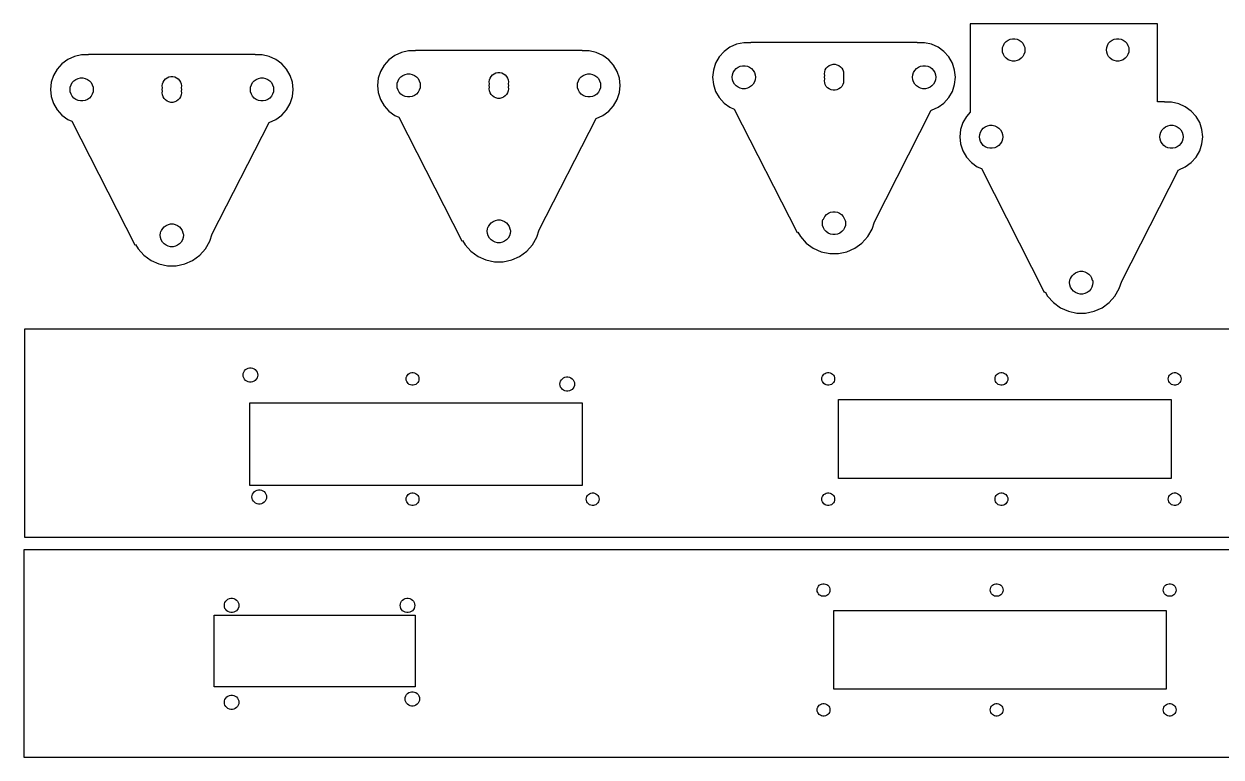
# Model space of a CAD drawing. Extents: x 0 to 1200, y 0 to 370.
# Drawn here: x 416.1 to 761.2, y 0.2 to 211.8 of the extents above; entities that cross this region are included whole.
import ezdxf

# ---------------------------------------------------------------- set-up
doc = ezdxf.new("R2010")
doc.units = 0
doc.layers.add('Layer_1', color=7, linetype='CONTINUOUS')

msp = doc.modelspace()

# ---------------------------------------------------------------- linework, layer by layer
at = {"layer": 'Layer_1', "color": 7}
for points in [[(724.650252, 128.89364), (726.942073, 129.91403), (728.971613, 131.3886), (730.650262, 133.25291), (731.904572, 135.425509), (732.595055, 137.55059), (748.98967, 169.726749), (749.032268, 169.735745), (750.942057, 170.586065), (752.633353, 171.814864), (754.032258, 173.368455), (755.077574, 175.178954), (755.723554, 177.167264), (755.942074, 179.246365), (755.723554, 181.325466), (755.077574, 183.313765), (754.032258, 185.124165), (752.633353, 186.677764), (750.942057, 187.906664), (749.032268, 188.756966), (746.987356, 189.191565), (744.942074, 189.191565), (744.942074, 189.306365), (742.942063, 189.306365), (742.942063, 211.80636), (688.942059, 211.80636), (688.942059, 186.334965), (687.85187, 185.124155), (686.806554, 183.313765), (686.160574, 181.325455), (685.942055, 179.246354), (686.160574, 177.167256), (686.806554, 175.178954), (687.85187, 173.368455), (689.250775, 171.814864), (690.942071, 170.586065), (692.12505, 170.059354), (710.279673, 134.429036), (710.492266, 134.537385), (711.233867, 133.252905), (712.912516, 131.388595), (714.942055, 129.914024), (717.233876, 128.893635), (719.687728, 128.372136), (722.196401, 128.372136), (724.650252, 128.89364)], [(701.102362, 201.074167), (700.437755, 201.215478), (699.817069, 201.491767), (699.267371, 201.891168), (698.812764, 202.396073), (698.473065, 202.984464), (698.263066, 203.630664), (698.192051, 204.306372), (698.263066, 204.982073), (698.473065, 205.628273), (698.812764, 206.216672), (699.267371, 206.721558), (699.817069, 207.12097), (700.437755, 207.397259), (701.102362, 207.53857), (701.781759, 207.53857), (702.446366, 207.397259), (703.067052, 207.12097), (703.616777, 206.721558), (704.071331, 206.216672), (704.411056, 205.628273), (704.621056, 204.982073), (704.692044, 204.306372), (704.621056, 203.630664), (704.411056, 202.984464), (704.071331, 202.396073), (703.616777, 201.891168), (703.067052, 201.491767), (702.446366, 201.215478), (701.781759, 201.074167), (701.102362, 201.074167)], [(731.102355, 201.074167), (730.437722, 201.215478), (729.817036, 201.491767), (729.26739, 201.891168), (728.812757, 202.396073), (728.473032, 202.984464), (728.263085, 203.630664), (728.192071, 204.306372), (728.263085, 204.982073), (728.473032, 205.628273), (728.812757, 206.216672), (729.26739, 206.721558), (729.817062, 207.12097), (730.437722, 207.397259), (731.102355, 207.53857), (731.781752, 207.53857), (732.446359, 207.397259), (733.067072, 207.12097), (733.61677, 206.721558), (734.071377, 206.216672), (734.411076, 205.628273), (734.621075, 204.982073), (734.692063, 204.306372), (734.621075, 203.630664), (734.411076, 202.984464), (734.071377, 202.396073), (733.61677, 201.891168), (733.067072, 201.491767), (732.446359, 201.215478), (731.781752, 201.074167), (731.102355, 201.074167)], [(556.716248, 143.70375), (559.008042, 144.72414), (561.037608, 146.198721), (562.71623, 148.06302), (563.97054, 150.23563), (564.66105, 152.360711), (581.055665, 184.536859), (581.098263, 184.545855), (583.008079, 185.396176), (584.699348, 186.624985), (586.098253, 188.178574), (587.143542, 189.989075), (587.789549, 191.977374), (588.008069, 194.056475), (587.789549, 196.135576), (587.143542, 198.123872), (586.098253, 199.934273), (584.699348, 201.487872), (583.008079, 202.716769), (581.098263, 203.567068), (579.053351, 204.001678), (577.008043, 204.001678), (577.008043, 204.116468), (529.008023, 204.116468), (529.008023, 204.001668), (526.962714, 204.001668), (524.917829, 203.567068), (523.008013, 202.716769), (521.316717, 201.487872), (519.917839, 199.934273), (518.872523, 198.123872), (518.226516, 196.135576), (518.008023, 194.056475), (518.226516, 191.977374), (518.872523, 189.989064), (519.917839, 188.178566), (521.316717, 186.624975), (523.008013, 185.396176), (524.191018, 184.869464), (542.345642, 149.239146), (542.558235, 149.347495), (543.299835, 148.063015), (544.978484, 146.198716), (547.008024, 144.724135), (549.299844, 143.703745), (551.753723, 143.182246), (554.262369, 143.182246), (556.716248, 143.70375)], [(653.359173, 146.0609), (655.650967, 147.081289), (657.680533, 148.55586), (659.359156, 150.420169), (660.613466, 152.592769), (661.303975, 154.71786), (677.698564, 186.894011), (677.741162, 186.903007), (679.650977, 187.753327), (681.342274, 188.982126), (682.741179, 190.535717), (683.786468, 192.346227), (684.432475, 194.334528), (684.650968, 196.413627), (684.432475, 198.492725), (683.786468, 200.481024), (682.741179, 202.291425), (681.342274, 203.845021), (679.650977, 205.073921), (677.741162, 205.92422), (675.696277, 206.358819), (673.650968, 206.358819), (673.650968, 206.473619), (625.650948, 206.473619), (625.650948, 206.358819), (623.605639, 206.358819), (621.560728, 205.92422), (619.650939, 205.073921), (617.959643, 203.845021), (616.560738, 202.291425), (615.515448, 200.481024), (614.869415, 198.492725), (614.650949, 196.413627), (614.869415, 194.334518), (615.515448, 192.346216), (616.560738, 190.535717), (617.959643, 188.982126), (619.650939, 187.753327), (620.833944, 187.226616), (638.988541, 151.596298), (639.201134, 151.704647), (639.942761, 150.420167), (641.621383, 148.555857), (643.650949, 147.081286), (645.942743, 146.060897), (648.396621, 145.539398), (650.905268, 145.539398), (653.359173, 146.0609)], [(462.430495, 142.549), (464.722316, 143.56939), (466.751855, 145.043971), (468.430504, 146.908281), (469.684814, 149.08088), (470.375297, 151.205961), (486.769913, 183.38212), (486.812511, 183.391115), (488.7223, 184.241425), (490.413596, 185.470235), (491.812501, 187.023826), (492.857816, 188.834325), (493.503797, 190.822624), (493.722316, 192.901725), (493.503797, 194.980823), (492.857816, 196.969135), (491.812501, 198.77952), (490.413596, 200.333132), (488.7223, 201.562032), (486.812511, 202.412329), (484.767599, 202.846928), (482.722317, 202.846928), (482.722317, 202.961718), (434.722296, 202.961718), (434.722296, 202.846918), (432.677014, 202.846918), (430.632103, 202.412318), (428.722314, 201.562021), (427.031018, 200.333122), (425.632113, 198.77952), (424.586797, 196.969125), (423.940817, 194.980823), (423.722297, 192.901725), (423.940817, 190.822616), (424.586797, 188.834325), (425.632113, 187.023826), (427.031018, 185.470225), (428.722314, 184.241425), (429.905292, 183.714714), (448.059916, 148.084396), (448.272509, 148.192745), (449.014109, 146.908275), (450.692758, 145.043966), (452.722297, 143.569384), (455.014118, 142.548995), (457.46797, 142.027504), (459.976643, 142.027504), (462.430495, 142.549)], [(526.657835, 190.724871), (525.972828, 190.870471), (525.333013, 191.155271), (524.766434, 191.566971), (524.297831, 192.08738), (523.947628, 192.693881), (523.731225, 193.35998), (523.658015, 194.05648), (523.731225, 194.75298), (523.947628, 195.419079), (524.297831, 196.025581), (524.766434, 196.545979), (525.333013, 196.957679), (525.972828, 197.242476), (526.657835, 197.388077), (527.358213, 197.388077), (528.043219, 197.242476), (528.683035, 196.957679), (529.249614, 196.545979), (529.718217, 196.025581), (530.068446, 195.419079), (530.284849, 194.75298), (530.358032, 194.05648), (530.284849, 193.35998), (530.068446, 192.693881), (529.718217, 192.08738), (529.249614, 191.566971), (528.683035, 191.155271), (528.043219, 190.870471), (527.358213, 190.724871), (526.657835, 190.724871)], [(552.720589, 190.321569), (552.158244, 190.441071), (551.633046, 190.67487), (551.167935, 191.012769), (550.783257, 191.440071), (550.495788, 191.93798), (550.318146, 192.484681), (550.258033, 193.05648), (550.310632, 193.556481), (550.258033, 194.05648), (550.310632, 194.556479), (550.258033, 195.056481), (550.318146, 195.628179), (550.495788, 196.17498), (550.783257, 196.672879), (551.167935, 197.100078), (551.633072, 197.438077), (552.158244, 197.671877), (552.720589, 197.791378), (553.295476, 197.791378), (553.857848, 197.671877), (554.383046, 197.438077), (554.848157, 197.100078), (555.232835, 196.672879), (555.520278, 196.17498), (555.697946, 195.628179), (555.758032, 195.056481), (555.705433, 194.556479), (555.758032, 194.05648), (555.705433, 193.556481), (555.758032, 193.05648), (555.697946, 192.484681), (555.520278, 191.93798), (555.232835, 191.440071), (554.848157, 191.012769), (554.383046, 190.67487), (553.857848, 190.441071), (553.295476, 190.321569), (552.720589, 190.321569)], [(578.657852, 190.724871), (577.972846, 190.870471), (577.333057, 191.155271), (576.766452, 191.566971), (576.297848, 192.08738), (575.947646, 192.693881), (575.731243, 193.35998), (575.658059, 194.05648), (575.731243, 194.75298), (575.947646, 195.419079), (576.297848, 196.025581), (576.766452, 196.545979), (577.333057, 196.957679), (577.972846, 197.242476), (578.657852, 197.388077), (579.358257, 197.388077), (580.043264, 197.242476), (580.683052, 196.957679), (581.249658, 196.545979), (581.718261, 196.025581), (582.068464, 195.419079), (582.284866, 194.75298), (582.35805, 194.05648), (582.284866, 193.35998), (582.068464, 192.693881), (581.718261, 192.08738), (581.249658, 191.566971), (580.683052, 191.155271), (580.043264, 190.870471), (579.358257, 190.724871), (578.657852, 190.724871)], [(623.300734, 193.08202), (622.615754, 193.22762), (621.975938, 193.51242), (621.409333, 193.92412), (620.940756, 194.444521), (620.590554, 195.05102), (620.374151, 195.717119), (620.300941, 196.413629), (620.374151, 197.110126), (620.590554, 197.776228), (620.940756, 198.382727), (621.409333, 198.903128), (621.975938, 199.314828), (622.615754, 199.599628), (623.300734, 199.745228), (624.001139, 199.745228), (624.686145, 199.599628), (625.325934, 199.314828), (625.892539, 198.903128), (626.361142, 198.382727), (626.711345, 197.776228), (626.927748, 197.110126), (627.000958, 196.413629), (626.927748, 195.717119), (626.711345, 195.05102), (626.361142, 194.444521), (625.892539, 193.92412), (625.325934, 193.51242), (624.686145, 193.22762), (624.001139, 193.08202), (623.300734, 193.08202)], [(649.363515, 192.678721), (648.801143, 192.79822), (648.275945, 193.032019), (647.810834, 193.369921), (647.426156, 193.79722), (647.138713, 194.295121), (646.961045, 194.841819), (646.900958, 195.413621), (646.953557, 195.91362), (646.900958, 196.413629), (646.953557, 196.913631), (646.900958, 197.413627), (646.961045, 197.985328), (647.138713, 198.532127), (647.426156, 199.030028), (647.810834, 199.457227), (648.275971, 199.795227), (648.801143, 200.029028), (649.363515, 200.148527), (649.938401, 200.148527), (650.500747, 200.029028), (651.025945, 199.795227), (651.491056, 199.457227), (651.875734, 199.030028), (652.163203, 198.532127), (652.340845, 197.985328), (652.400958, 197.413627), (652.348465, 196.913631), (652.400958, 196.413629), (652.348465, 195.91362), (652.400958, 195.413621), (652.340845, 194.841819), (652.163203, 194.295121), (651.875734, 193.79722), (651.491056, 193.369921), (651.025945, 193.032019), (650.500747, 192.79822), (649.938401, 192.678721), (649.363515, 192.678721)], [(675.300778, 193.08202), (674.615771, 193.22762), (673.975983, 193.51242), (673.409377, 193.92412), (672.940774, 194.444521), (672.590545, 195.05102), (672.374169, 195.717119), (672.300958, 196.413629), (672.374169, 197.110126), (672.590545, 197.776228), (672.940774, 198.382727), (673.409377, 198.903128), (673.975983, 199.314828), (674.615771, 199.599628), (675.300778, 199.745228), (676.001183, 199.745228), (676.686163, 199.599628), (677.325978, 199.314828), (677.892583, 198.903128), (678.36116, 198.382727), (678.711363, 197.776228), (678.927765, 197.110126), (679.000976, 196.413629), (678.927765, 195.717119), (678.711363, 195.05102), (678.36116, 194.444521), (677.892583, 193.92412), (677.325978, 193.51242), (676.686163, 193.22762), (676.001183, 193.08202), (675.300778, 193.08202)], [(432.372109, 189.570131), (431.687102, 189.715731), (431.047313, 190.000529), (430.480708, 190.412231), (430.012105, 190.932629), (429.661902, 191.539121), (429.445499, 192.20523), (429.372316, 192.90173), (429.445499, 193.59823), (429.661902, 194.264329), (430.012105, 194.870831), (430.480708, 195.391229), (431.047313, 195.802929), (431.687102, 196.087729), (432.372109, 196.233329), (433.072514, 196.233329), (433.757493, 196.087729), (434.397309, 195.802929), (434.963914, 195.391229), (435.432518, 194.870831), (435.782694, 194.264329), (435.999096, 193.59823), (436.072306, 192.90173), (435.999096, 192.20523), (435.782694, 191.539121), (435.432518, 190.932629), (434.963914, 190.412231), (434.397309, 190.000529), (433.757493, 189.715731), (433.072514, 189.570131), (432.372109, 189.570131)], [(458.434863, 189.166829), (457.872518, 189.286331), (457.347294, 189.52013), (456.882209, 189.85803), (456.497505, 190.285329), (456.210061, 190.78323), (456.032394, 191.32993), (455.972307, 191.901729), (456.024906, 192.401731), (455.972307, 192.90173), (456.024906, 193.401729), (455.972307, 193.901731), (456.032394, 194.473429), (456.210061, 195.02023), (456.497505, 195.518131), (456.882209, 195.94533), (457.34732, 196.28333), (457.872518, 196.517129), (458.434863, 196.636631), (459.00975, 196.636631), (459.572095, 196.517129), (460.097293, 196.28333), (460.562404, 195.94533), (460.947109, 195.518131), (461.234552, 195.02023), (461.412193, 194.473429), (461.472306, 193.901731), (461.419707, 193.401729), (461.472306, 192.90173), (461.419707, 192.401731), (461.472306, 191.901729), (461.412193, 191.32993), (461.234552, 190.78323), (460.947109, 190.285329), (460.562404, 189.85803), (460.097293, 189.52013), (459.572095, 189.286331), (459.00975, 189.166829), (458.434863, 189.166829)], [(484.3721, 189.570131), (483.687094, 189.715731), (483.047305, 190.000529), (482.480699, 190.412231), (482.012096, 190.932629), (481.661893, 191.539121), (481.445517, 192.20523), (481.372307, 192.90173), (481.445517, 193.59823), (481.661893, 194.264329), (482.012096, 194.870831), (482.480699, 195.391229), (483.047305, 195.802929), (483.687094, 196.087729), (484.3721, 196.233329), (485.072505, 196.233329), (485.757511, 196.087729), (486.3973, 195.802929), (486.963905, 195.391229), (487.432509, 194.870831), (487.782711, 194.264329), (487.999114, 193.59823), (488.072298, 192.90173), (487.999114, 192.20523), (487.782711, 191.539121), (487.432509, 190.932629), (486.963905, 190.412231), (486.3973, 190.000529), (485.757511, 189.715731), (485.072505, 189.570131), (484.3721, 189.570131)], [(694.591866, 175.91476), (693.90686, 176.060361), (693.267071, 176.345161), (692.700466, 176.75686), (692.231862, 177.277261), (691.88166, 177.88376), (691.665257, 178.54986), (691.592047, 179.246359), (691.665257, 179.942859), (691.88166, 180.608961), (692.231862, 181.215471), (692.700466, 181.735869), (693.267071, 182.147561), (693.90686, 182.432361), (694.591866, 182.577969), (695.292271, 182.577969), (695.977251, 182.432361), (696.617066, 182.147561), (697.183671, 181.735869), (697.652275, 181.215471), (698.002451, 180.608961), (698.218854, 179.942859), (698.292038, 179.246359), (698.218854, 178.54986), (698.002451, 177.88376), (697.652275, 177.277261), (697.183671, 176.75686), (696.617066, 176.345161), (695.977251, 176.060361), (695.292271, 175.91476), (694.591866, 175.91476)], [(746.591831, 175.91476), (745.906851, 176.060361), (745.267062, 176.345161), (744.700457, 176.75686), (744.231853, 177.277261), (743.881651, 177.88376), (743.665275, 178.54986), (743.592064, 179.246359), (743.665275, 179.942859), (743.881651, 180.608961), (744.231853, 181.215471), (744.700457, 181.735869), (745.267062, 182.147561), (745.906851, 182.432361), (746.591831, 182.577969), (747.292262, 182.577969), (747.977242, 182.432361), (748.617031, 182.147561), (749.183663, 181.735869), (749.652266, 181.215471), (750.002469, 180.608961), (750.218871, 179.942859), (750.292055, 179.246359), (750.218871, 178.54986), (750.002469, 177.88376), (749.652266, 177.277261), (749.183663, 176.75686), (748.617031, 176.345161), (747.977242, 176.060361), (747.292262, 175.91476), (746.591831, 175.91476)], [(649.300782, 151.02697), (648.615749, 151.17257), (647.97596, 151.457421), (647.409382, 151.869091), (646.940752, 152.389521), (646.590576, 152.996049), (646.374146, 153.662109), (646.300963, 154.358601), (646.374146, 155.055119), (646.492706, 155.41985), (646.617986, 155.483749), (646.681989, 155.680549), (647.021714, 156.268929), (647.476321, 156.77386), (648.02602, 157.17322), (648.646706, 157.44958), (649.311286, 157.590809), (649.99071, 157.590809), (650.65529, 157.44958), (651.276003, 157.17322), (651.825674, 156.77386), (652.280308, 156.268929), (652.620006, 155.680549), (652.830006, 155.03436), (652.84006, 154.944261), (652.945735, 154.890461), (653.001641, 154.358609), (652.928431, 153.662119), (652.712002, 152.99606), (652.361852, 152.389529), (651.893222, 151.869099), (651.326617, 151.457431), (650.686828, 151.172581), (650.001769, 151.026981), (649.300782, 151.02697)], [(458.372157, 147.515071), (457.687098, 147.660671), (457.047309, 147.945521), (456.48073, 148.357189), (456.0121, 148.877619), (455.661951, 149.484161), (455.445521, 150.15022), (455.372311, 150.846709), (455.445521, 151.54322), (455.564055, 151.90795), (455.689335, 151.97185), (455.753258, 152.16865), (456.092957, 152.75703), (456.54759, 153.261961), (457.097289, 153.66132), (457.717948, 153.93768), (458.382555, 154.07891), (459.061952, 154.07891), (459.726559, 153.93768), (460.347245, 153.66132), (460.896917, 153.261961), (461.351551, 152.75703), (461.691276, 152.16865), (461.901223, 151.52246), (461.910218, 151.432359), (462.015893, 151.378559), (462.071799, 150.84672), (461.998589, 150.150231), (461.78216, 149.484169), (461.43201, 148.87763), (460.96338, 148.3572), (460.396802, 147.945529), (459.757013, 147.660679), (459.071954, 147.515079), (458.372157, 147.515071)], [(552.657883, 148.669821), (551.97285, 148.815421), (551.333061, 149.100269), (550.766456, 149.511939), (550.297826, 150.032369), (549.947677, 150.6389), (549.731247, 151.30497), (549.658037, 152.001459), (549.731247, 152.69797), (549.849781, 153.062701), (549.975087, 153.1266), (550.039064, 153.3234), (550.378789, 153.91178), (550.833422, 154.416711), (551.383121, 154.816071), (552.003807, 155.09243), (552.668387, 155.23366), (553.347784, 155.23366), (554.012391, 155.09243), (554.633104, 154.816071), (555.182775, 154.416711), (555.637382, 153.91178), (555.977107, 153.3234), (556.187054, 152.6772), (556.19605, 152.587099), (556.301698, 152.533301), (556.357605, 152.00147), (556.284421, 151.304981), (556.067992, 150.638911), (555.717842, 150.03238), (555.249212, 149.51195), (554.682607, 149.100279), (554.042818, 148.815429), (553.357785, 148.669829), (552.657883, 148.669821)], [(720.591915, 133.859711), (719.906855, 134.005311), (719.267066, 134.290161), (718.700461, 134.701821), (718.231831, 135.222259), (717.881682, 135.82879), (717.665279, 136.494849), (717.592069, 137.191341), (717.665279, 137.88786), (717.783812, 138.25258), (717.909092, 138.316479), (717.972989, 138.513279), (718.312714, 139.10167), (718.767348, 139.606601), (719.31702, 140.00596), (719.937706, 140.28232), (720.602313, 140.423549), (721.28171, 140.423549), (721.946317, 140.28232), (722.567003, 140.00596), (723.116675, 139.606601), (723.571308, 139.10167), (723.911033, 138.513279), (724.12098, 137.86709), (724.131034, 137.776991), (724.236682, 137.723191), (724.292589, 137.191349), (724.219379, 136.49486), (724.002949, 135.828801), (723.6528, 135.22227), (723.18417, 134.701829), (722.617591, 134.290169), (721.977802, 134.005321), (721.292743, 133.859721), (720.591915, 133.859711)], [(826.080152, 123.751151), (416.248824, 123.751151), (416.248824, 63.748837), (826.080152, 63.748837)], [(481.153073, 108.42188), (480.724184, 108.511706), (480.323525, 108.688792), (479.968745, 108.94475), (479.675375, 109.268256), (479.456115, 109.645287), (479.320569, 110.05944), (479.274743, 110.492457), (479.320569, 110.9255), (479.456115, 111.339547), (479.675375, 111.716684), (479.968745, 112.04019), (480.323525, 112.296148), (480.724184, 112.473313), (481.153073, 112.563165), (481.591594, 112.563165), (482.020483, 112.473313), (482.421142, 112.296148), (482.775921, 112.04019), (483.069291, 111.716684), (483.288525, 111.339547), (483.424098, 110.9255), (483.469924, 110.492457), (483.424098, 110.05944), (483.288525, 109.645287), (483.069291, 109.268256), (482.775921, 108.94475), (482.421142, 108.688792), (482.020483, 108.511706), (481.591594, 108.42188)], [(527.928073, 107.545739), (527.549507, 107.624611), (527.196923, 107.78061), (526.884291, 108.006114), (526.625582, 108.291203), (526.43278, 108.623308), (526.312924, 108.988168), (526.272972, 109.369671), (526.312924, 109.750988), (526.43278, 110.115955), (526.625582, 110.44806), (526.884291, 110.733042), (527.196923, 110.958547), (527.549507, 111.114545), (527.928073, 111.194423), (528.31365, 111.194423), (528.692216, 111.114545), (529.0448, 110.958547), (529.357458, 110.733042), (529.616167, 110.44806), (529.808943, 110.115955), (529.928799, 109.750988), (529.968751, 109.369671), (529.928799, 108.988168), (529.808943, 108.623308), (529.616167, 108.291203), (529.357458, 108.006114), (529.0448, 107.78061), (528.692216, 107.624611), (528.31365, 107.545739)], [(647.791043, 107.545739), (647.412398, 107.624611), (647.059867, 107.78061), (646.747183, 108.006114), (646.488526, 108.291203), (646.295724, 108.623308), (646.175868, 108.988168), (646.135916, 109.369671), (646.175868, 109.750988), (646.295724, 110.115955), (646.488526, 110.44806), (646.747183, 110.733042), (647.059867, 110.958547), (647.412398, 111.114545), (647.791043, 111.194423), (648.176515, 111.194423), (648.555186, 111.114545), (648.907717, 110.958547), (649.220375, 110.733042), (649.479058, 110.44806), (649.671834, 110.115955), (649.79169, 109.750988), (649.831669, 109.369671), (649.79169, 108.988168), (649.671834, 108.623308), (649.479058, 108.291203), (649.220375, 108.006114), (648.907717, 107.78061), (648.555186, 107.624611), (648.176515, 107.545739)], [(697.733899, 107.545739), (697.355333, 107.624611), (697.002723, 107.78061), (696.690065, 108.006114), (696.431382, 108.291203), (696.238553, 108.623308), (696.118776, 108.988168), (696.078798, 109.369671), (696.118776, 109.750988), (696.238553, 110.115955), (696.431382, 110.44806), (696.690065, 110.733042), (697.002723, 110.958547), (697.355333, 111.114545), (697.733899, 111.194423), (698.119476, 111.194423), (698.498042, 111.114545), (698.850599, 110.958547), (699.163257, 110.733042), (699.421994, 110.44806), (699.614743, 110.115955), (699.734599, 109.750988), (699.774551, 109.369671), (699.734599, 108.988168), (699.614743, 108.623308), (699.421994, 108.291203), (699.163257, 108.006114), (698.850599, 107.78061), (698.498042, 107.624611), (698.119476, 107.545739)], [(747.676781, 107.545739), (747.298215, 107.624611), (746.945605, 107.78061), (746.632974, 108.006114), (746.374264, 108.291203), (746.181515, 108.623308), (746.061606, 108.988168), (746.021654, 109.369671), (746.061606, 109.750988), (746.181515, 110.115955), (746.374264, 110.44806), (746.632974, 110.733042), (746.945605, 110.958547), (747.298215, 111.114545), (747.676781, 111.194423), (748.062359, 111.194423), (748.440871, 111.114545), (748.793508, 110.958547), (749.10614, 110.733042), (749.364849, 110.44806), (749.557651, 110.115955), (749.677481, 109.750988), (749.71746, 109.369671), (749.677481, 108.988168), (749.557651, 108.623308), (749.364849, 108.291203), (749.10614, 108.006114), (748.793508, 107.78061), (748.440871, 107.624611), (748.062359, 107.545739)], [(572.50412, 105.811422), (572.075601, 105.901248), (571.675048, 106.078228), (571.320454, 106.334186), (571.026793, 106.657798), (570.808035, 107.034961), (570.672198, 107.449219), (570.626266, 107.88213), (570.672198, 108.315174), (570.808035, 108.72922), (571.026793, 109.106252), (571.320454, 109.429864), (571.675048, 109.685821), (572.075601, 109.862907), (572.50412, 109.952733), (572.94362, 109.952733), (573.372112, 109.862907), (573.772665, 109.685821), (574.12726, 109.429864), (574.420921, 109.106252), (574.639678, 108.72922), (574.775515, 108.315174), (574.821447, 107.88213), (574.775515, 107.449219), (574.639678, 107.034961), (574.420921, 106.657798), (574.12726, 106.334186), (573.772665, 106.078228), (573.372112, 105.901248), (572.94362, 105.811422)], [(481.174557, 78.625431), (481.174557, 102.427957), (577.064902, 102.427957), (577.064902, 78.625431)], [(650.980331, 80.60888), (650.980331, 103.4198), (746.870702, 103.4198), (746.870702, 80.60888)], [(483.707175, 73.241558), (483.278259, 73.331384), (482.877601, 73.508575), (482.522821, 73.764427), (482.229451, 74.087827), (482.010111, 74.464964), (481.874645, 74.879223), (481.828819, 75.31216), (481.874645, 75.745177), (482.010111, 76.159224), (482.229451, 76.536361), (482.522821, 76.859867), (482.877601, 77.115825), (483.278259, 77.293016), (483.707175, 77.382842), (484.145669, 77.382842), (484.574585, 77.293016), (484.975218, 77.115825), (485.329997, 76.859867), (485.623367, 76.536361), (485.842627, 76.159224), (485.978147, 75.745177), (486.024026, 75.31216), (485.978147, 74.879223), (485.842627, 74.464964), (485.623367, 74.087827), (485.329997, 73.764427), (484.975218, 73.508575), (484.574585, 73.331384), (484.145669, 73.241558)], [(527.928073, 72.833596), (527.549507, 72.912442), (527.196923, 73.068467), (526.884291, 73.293866), (526.625582, 73.578954), (526.43278, 73.911059), (526.312924, 74.275999), (526.272972, 74.657422), (526.312924, 75.038846), (526.43278, 75.40368), (526.625582, 75.73589), (526.884291, 76.020873), (527.196923, 76.246272), (527.549507, 76.402296), (527.928073, 76.482148), (528.31365, 76.482148), (528.692216, 76.402296), (529.0448, 76.246272), (529.357458, 76.020873), (529.616167, 75.73589), (529.808943, 75.40368), (529.928799, 75.038846), (529.968751, 74.657422), (529.928799, 74.275999), (529.808943, 73.911059), (529.616167, 73.578954), (529.357458, 73.293866), (529.0448, 73.068467), (528.692216, 72.912442), (528.31365, 72.833596)], [(579.868691, 72.833596), (579.490126, 72.912442), (579.137515, 73.068467), (578.824884, 73.293866), (578.566174, 73.578954), (578.373399, 73.911059), (578.253542, 74.275999), (578.21359, 74.657422), (578.253542, 75.038846), (578.373399, 75.40368), (578.566174, 75.73589), (578.824884, 76.020873), (579.137515, 76.246272), (579.490126, 76.402296), (579.868691, 76.482148), (580.254242, 76.482148), (580.632808, 76.402296), (580.985418, 76.246272), (581.298076, 76.020873), (581.556707, 75.73589), (581.749535, 75.40368), (581.869418, 75.038846), (581.90937, 74.657422), (581.869418, 74.275999), (581.749535, 73.911059), (581.556707, 73.578954), (581.298076, 73.293866), (580.985418, 73.068467), (580.632808, 72.912442), (580.254242, 72.833596)], [(647.791043, 72.833596), (647.412398, 72.912442), (647.059867, 73.068467), (646.747183, 73.293866), (646.488526, 73.578954), (646.295724, 73.911059), (646.175868, 74.275999), (646.135916, 74.657422), (646.175868, 75.038846), (646.295724, 75.40368), (646.488526, 75.73589), (646.747183, 76.020873), (647.059867, 76.246272), (647.412398, 76.402296), (647.791043, 76.482148), (648.176515, 76.482148), (648.555186, 76.402296), (648.907717, 76.246272), (649.220375, 76.020873), (649.479058, 75.73589), (649.671834, 75.40368), (649.79169, 75.038846), (649.831669, 74.657422), (649.79169, 74.275999), (649.671834, 73.911059), (649.479058, 73.578954), (649.220375, 73.293866), (648.907717, 73.068467), (648.555186, 72.912442), (648.176515, 72.833596)], [(697.733899, 72.833596), (697.355333, 72.912442), (697.002723, 73.068467), (696.690065, 73.293866), (696.431382, 73.578954), (696.238553, 73.911059), (696.118776, 74.275999), (696.078798, 74.657422), (696.118776, 75.038846), (696.238553, 75.40368), (696.431382, 75.73589), (696.690065, 76.020873), (697.002723, 76.246272), (697.355333, 76.402296), (697.733899, 76.482148), (698.119476, 76.482148), (698.498042, 76.402296), (698.850599, 76.246272), (699.163257, 76.020873), (699.421994, 75.73589), (699.614742, 75.40368), (699.734599, 75.038846), (699.774551, 74.657422), (699.734599, 74.275999), (699.614742, 73.911059), (699.421994, 73.578954), (699.163257, 73.293866), (698.850599, 73.068467), (698.498042, 72.912442), (698.119476, 72.833596)], [(747.676781, 72.833596), (747.298215, 72.912442), (746.945605, 73.068467), (746.632974, 73.293866), (746.374264, 73.578954), (746.181515, 73.911059), (746.061606, 74.275999), (746.021654, 74.657422), (746.061606, 75.038846), (746.181515, 75.40368), (746.374264, 75.73589), (746.632974, 76.020873), (746.945605, 76.246272), (747.298215, 76.402296), (747.676781, 76.482148), (748.062359, 76.482148), (748.440871, 76.402296), (748.793508, 76.246272), (749.10614, 76.020873), (749.364849, 75.73589), (749.557651, 75.40368), (749.677481, 75.038846), (749.71746, 74.657422), (749.677481, 74.275999), (749.557651, 73.911059), (749.364849, 73.578954), (749.10614, 73.293866), (748.793508, 73.068467), (748.440871, 72.912442), (748.062359, 72.833596)], [(825.581756, 60.018775), (416.07822, 60.018775), (416.07822, 0.248228), (825.581756, 0.248228)], [(646.437197, 46.634457), (646.058922, 46.713911), (645.706603, 46.869275), (645.394209, 47.093906), (645.135738, 47.377777), (644.943095, 47.708586), (644.823344, 48.071991), (644.783392, 48.451906), (644.823344, 48.831795), (644.943095, 49.1952), (645.135738, 49.526009), (645.394209, 49.809907), (645.706603, 50.034432), (646.058922, 50.189795), (646.437197, 50.269329), (646.82243, 50.269329), (647.200705, 50.189795), (647.553024, 50.034432), (647.865418, 49.809907), (648.123889, 49.526009), (648.316532, 49.1952), (648.436283, 48.831795), (648.476235, 48.451906), (648.436283, 48.071991), (648.316532, 47.708586), (648.123889, 47.377777), (647.865418, 47.093906), (647.553024, 46.869275), (647.200705, 46.713911), (646.82243, 46.634457)], [(696.340127, 46.634457), (695.961879, 46.713911), (695.609559, 46.869275), (695.297166, 47.093906), (695.038641, 47.377777), (694.846051, 47.708586), (694.726248, 48.071991), (694.686349, 48.451906), (694.726248, 48.831795), (694.846051, 49.1952), (695.038641, 49.526009), (695.297166, 49.809907), (695.609559, 50.034432), (695.961879, 50.189795), (696.340127, 50.269329), (696.725387, 50.269329), (697.103635, 50.189795), (697.455954, 50.034432), (697.768348, 49.809907), (698.026846, 49.526009), (698.219489, 49.1952), (698.339239, 48.831795), (698.379165, 48.451906), (698.339239, 48.071991), (698.219489, 47.708586), (698.026846, 47.377777), (697.768348, 47.093906), (697.455954, 46.869275), (697.103635, 46.713911), (696.725387, 46.634457)], [(746.243057, 46.634457), (745.864782, 46.713911), (745.51249, 46.869275), (745.200096, 47.093906), (744.941598, 47.377777), (744.748981, 47.708586), (744.629205, 48.071991), (744.589305, 48.451906), (744.629205, 48.831795), (744.748981, 49.1952), (744.941598, 49.526009), (745.200096, 49.809907), (745.51249, 50.034432), (745.864782, 50.189795), (746.243057, 50.269329), (746.628317, 50.269329), (747.006592, 50.189795), (747.358884, 50.034432), (747.671278, 49.809907), (747.929802, 49.526009), (748.122419, 49.1952), (748.242196, 48.831795), (748.282121, 48.451906), (748.242196, 48.071991), (748.122419, 47.708586), (747.929802, 47.377777), (747.671278, 47.093906), (747.358884, 46.869275), (747.006592, 46.713911), (746.628317, 46.634457)], [(475.742688, 41.943897), (475.314089, 42.034094), (474.913775, 42.210412), (474.559286, 42.465338), (474.266128, 42.787574), (474.046973, 43.163124), (473.911639, 43.575609), (473.865707, 44.00688), (473.911639, 44.438151), (474.046973, 44.850557), (474.266128, 45.226106), (474.559286, 45.548422), (474.913775, 45.803348), (475.314089, 45.979666), (475.742688, 46.069863), (476.180811, 46.069863), (476.609384, 45.979666), (477.009725, 45.803348), (477.36424, 45.548422), (477.657345, 45.226106), (477.87642, 44.850557), (478.01186, 44.438151), (478.057766, 44.00688), (478.01186, 43.575609), (477.87642, 43.163124), (477.657345, 42.787574), (477.36424, 42.465338), (477.009725, 42.210412), (476.609384, 42.034094), (476.180811, 41.943897)], [(526.443575, 41.943897), (526.0154, 42.034094), (525.615165, 42.210412), (525.260861, 42.465338), (524.967438, 42.787574), (524.748866, 43.163124), (524.613108, 43.575609), (524.567203, 44.00688), (524.613108, 44.438151), (524.748866, 44.850557), (524.967438, 45.226106), (525.260861, 45.548422), (525.615165, 45.803348), (526.0154, 45.979666), (526.443575, 46.069863), (526.882704, 46.069863), (527.310879, 45.979666), (527.711088, 45.803348), (528.065418, 45.548422), (528.358841, 45.226106), (528.577413, 44.850557), (528.713144, 44.438151), (528.75905, 44.00688), (528.713144, 43.575609), (528.577413, 43.163124), (528.358841, 42.787574), (528.065418, 42.465338), (527.711088, 42.210412), (527.310879, 42.034094), (526.882704, 41.943897)], [(649.623997, 19.806255), (649.623997, 42.525187), (745.437639, 42.525187), (745.437639, 19.806255)], [(470.971457, 20.49769), (470.971457, 41.241084), (528.858877, 41.241084), (528.858877, 20.49769)], [(475.742688, 13.989708), (475.314089, 14.079904), (474.913775, 14.256222), (474.559286, 14.511175), (474.266128, 14.833384), (474.046973, 15.208934), (473.911639, 15.621446), (473.865707, 16.05269), (473.911639, 16.483961), (474.046973, 16.896367), (474.266128, 17.271917), (474.559286, 17.594232), (474.913775, 17.849079), (475.314089, 18.025503), (475.742688, 18.115673), (476.180811, 18.115673), (476.609384, 18.025503), (477.009725, 17.849079), (477.36424, 17.594232), (477.657345, 17.271917), (477.87642, 16.896367), (478.01186, 16.483961), (478.057766, 16.05269), (478.01186, 15.621446), (477.87642, 15.208934), (477.657345, 14.833384), (477.36424, 14.511175), (477.009725, 14.256222), (476.609384, 14.079904), (476.180811, 13.989708)], [(527.840866, 14.977503), (527.412664, 15.067699), (527.012456, 15.244018), (526.658152, 15.498944), (526.364703, 15.82118), (526.14613, 16.196729), (526.010399, 16.609215), (525.964494, 17.040486), (526.010399, 17.471756), (526.14613, 17.884136), (526.364703, 18.259712), (526.658152, 18.582028), (527.012456, 18.836848), (527.412664, 19.013272), (527.840866, 19.103468), (528.279995, 19.103468), (528.708144, 19.013272), (529.108379, 18.836848), (529.462709, 18.582028), (529.756132, 18.259712), (529.974678, 17.884136), (530.110435, 17.471756), (530.156341, 17.040486), (530.110435, 16.609215), (529.974678, 16.196729), (529.756132, 15.82118), (529.462709, 15.498944), (529.108379, 15.244018), (528.708144, 15.067699), (528.279995, 14.977503)], [(646.437197, 12.062165), (646.058922, 12.141593), (645.706603, 12.296983), (645.394209, 12.521614), (645.135738, 12.805485), (644.943095, 13.136294), (644.823344, 13.499699), (644.783392, 13.879614), (644.823344, 14.259503), (644.943095, 14.622908), (645.135738, 14.953717), (645.394209, 15.237615), (645.706603, 15.46214), (646.058922, 15.617504), (646.437197, 15.697037), (646.82243, 15.697037), (647.200705, 15.617504), (647.553024, 15.46214), (647.865418, 15.237615), (648.123889, 14.953717), (648.316532, 14.622908), (648.436283, 14.259503), (648.476235, 13.879614), (648.436283, 13.499699), (648.316532, 13.136294), (648.123889, 12.805485), (647.865418, 12.521614), (647.553024, 12.296983), (647.200705, 12.141593), (646.82243, 12.062165)], [(696.340127, 12.062165), (695.961879, 12.141593), (695.609559, 12.296983), (695.297166, 12.521614), (695.038641, 12.805485), (694.846051, 13.136294), (694.726248, 13.499699), (694.686349, 13.879614), (694.726248, 14.259503), (694.846051, 14.622908), (695.038641, 14.953717), (695.297166, 15.237615), (695.609559, 15.46214), (695.961879, 15.617504), (696.340127, 15.697037), (696.725387, 15.697037), (697.103635, 15.617504), (697.455954, 15.46214), (697.768348, 15.237615), (698.026846, 14.953717), (698.219489, 14.622908), (698.339239, 14.259503), (698.379165, 13.879614), (698.339239, 13.499699), (698.219489, 13.136294), (698.026846, 12.805485), (697.768348, 12.521614), (697.455954, 12.296983), (697.103635, 12.141593), (696.725387, 12.062165)], [(746.243057, 12.062165), (745.864782, 12.141593), (745.51249, 12.296983), (745.200096, 12.521614), (744.941598, 12.805485), (744.748981, 13.136294), (744.629205, 13.499699), (744.589305, 13.879614), (744.629205, 14.259503), (744.748981, 14.622908), (744.941598, 14.953717), (745.200096, 15.237615), (745.51249, 15.46214), (745.864782, 15.617504), (746.243057, 15.697037), (746.628317, 15.697037), (747.006592, 15.617504), (747.358884, 15.46214), (747.671278, 15.237615), (747.929802, 14.953717), (748.122419, 14.622908), (748.242196, 14.259503), (748.282121, 13.879614), (748.242196, 13.499699), (748.122419, 13.136294), (747.929802, 12.805485), (747.671278, 12.521614), (747.358884, 12.296983), (747.006592, 12.141593), (746.628317, 12.062165)]]:
    msp.add_lwpolyline(points, close=True, dxfattribs=at)

doc.saveas('drawing.dxf')
